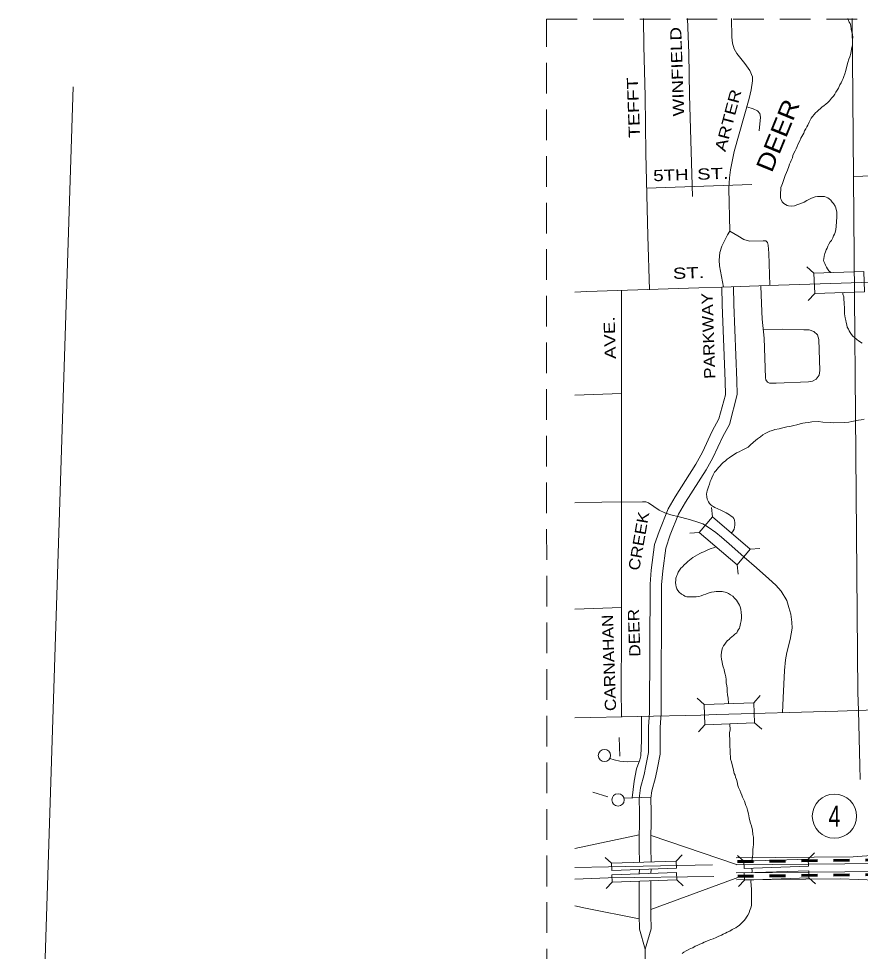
# Model space of a CAD drawing. Extents: x 33535.1 to 33560, y -5910.4 to -5897.8.
# Drawn here: x 33535.14 to 33540.41, y -5905.21 to -5899.37 of the extents above; entities that cross this region are included whole.
import ezdxf
from ezdxf.enums import TextEntityAlignment as Align

# ---------------------------------------------------------------- set-up
doc = ezdxf.new("R2010")
doc.units = 0
doc.header["$LTSCALE"] = 0.032
doc.linetypes.add('LONG_DASHED', pattern=[7.5, 6, -1.5])
doc.linetypes.add('SHORT_DASHED', pattern=[2.7, 1.5, -1.2])
for name, color, linetype, lineweight in [('1', 7, 'Continuous', 13), ('10', 7, 'Continuous', 13), ('15', 7, 'SHORT_DASHED', 60), ('19', 7, 'Continuous', 13), ('4', 7, 'LONG_DASHED', 13), ('60', 7, 'Continuous', 13)]:
    doc.layers.add(name, color=color, linetype=linetype, lineweight=lineweight)

msp = doc.modelspace()

# ---------------------------------------------------------------- linework, layer by layer
at = {"layer": '1'}
msp.add_lwpolyline([(33535.482, -5899.799), (33535.14, -5910.447), (33550.726, -5909.948)], dxfattribs=at)
at = {"layer": '10'}
for p, q in [((33540.361, -5904.619), (33539.629, -5904.626)), ((33542.003, -5904.648), (33539.63, -5904.67)), ((33542.004, -5904.697), (33539.63, -5904.719)), ((33540.283, -5904.757), (33539.631, -5904.763))]:
    msp.add_line(p, q, dxfattribs=at)
for points in [[(33540.361, -5904.619), (33540.559, -5904.604), (33541.278, -5904.596)], [(33541.208, -5904.768), (33540.615, -5904.77), (33540.283, -5904.757)]]:
    msp.add_lwpolyline(points, dxfattribs=at)
at = {"layer": '15'}
for points in [[(33539.638, -5904.649), (33542, -5904.621), (33542.514, -5904.607), (33543.224, -5904.534), (33543.738, -5904.464), (33544.669, -5904.284), (33545.475, -5904.159), (33545.767, -5904.131), (33546.489, -5904.075), (33546.836, -5904.067), (33547.233, -5904.074), (33547.969, -5904.122), (33548.357, -5904.173), (33549.788, -5904.423), (33550.406, -5904.536)], [(33539.639, -5904.741), (33542.002, -5904.713), (33542.52, -5904.699), (33543.234, -5904.625), (33543.753, -5904.555), (33544.367, -5904.446), (33545.486, -5904.25), (33545.774, -5904.222), (33546.495, -5904.167), (33546.811, -5904.153), (33547.338, -5904.191), (33547.768, -5904.246), (33548.352, -5904.358), (33549.311, -5904.622), (33550.36, -5904.813)]]:
    msp.add_lwpolyline(points, dxfattribs=at)
at = {"layer": '19'}
msp.add_circle((33540.24418, -5904.36463), 0.13819, dxfattribs=at)
at = {"layer": '4'}
msp.add_lwpolyline([(33541.477, -5908.291), (33538.447, -5908.308), (33538.442, -5899.376), (33543.001, -5899.372), (33543.034, -5900.934), (33544.385, -5900.893), (33544.386, -5900.937), (33545.379, -5900.881), (33545.423, -5902.165)], dxfattribs=at)
at = {"layer": '60'}
for p, q in [((33539.052, -5899.544), (33539.05, -5899.372)), ((33539.334, -5899.59), (33539.325, -5899.372)), ((33539.6, -5899.372), (33539.603, -5899.488)), ((33540.39, -5903.591), (33540.356, -5899.372)), ((33539.061, -5899.857), (33539.052, -5899.544)), ((33539.338, -5899.851), (33539.334, -5899.59)), ((33539.065, -5900.216), (33539.061, -5899.857)), ((33539.347, -5900.203), (33539.338, -5899.851)), ((33539.711, -5899.872), (33539.618, -5900.203)), ((33539.065, -5900.216), (33539.077, -5900.732)), ((33539.347, -5900.203), (33539.357, -5900.485)), ((33540.366, -5900.36), (33540.982, -5900.337)), ((33539.069, -5900.434), (33539.728, -5900.411)), ((33539.077, -5900.732), (33539.088, -5901.07)), ((33539.833, -5900.84), (33539.84, -5901.041)), ((33540.116, -5900.966), (33540.072, -5900.926)), ((33539.395, -5901.058), (33538.696, -5901.081)), ((33539.54, -5901.053), (33539.395, -5901.058)), ((33539.83, -5901.042), (33539.54, -5901.053)), ((33539.541, -5901.164), (33539.54, -5901.053)), ((33539.614, -5901.161), (33539.613, -5901.05)), ((33540.287, -5901.027), (33539.83, -5901.042)), ((33540.655, -5901.016), (33540.287, -5901.027)), ((33538.696, -5901.081), (33538.62, -5901.084)), ((33538.913, -5901.416), (33538.912, -5901.075)), ((33540.081, -5901.137), (33540.121, -5901.093)), ((33539.561, -5901.641), (33539.541, -5901.164)), ((33539.633, -5901.638), (33539.614, -5901.161)), ((33539.562, -5901.728), (33539.561, -5901.641)), ((33539.635, -5901.725), (33539.633, -5901.638)), ((33538.62, -5901.729), (33538.912, -5901.718)), ((33539.522, -5901.878), (33539.562, -5901.728)), ((33539.587, -5901.912), (33539.635, -5901.725)), ((33539.48, -5901.955), (33539.522, -5901.878)), ((33539.546, -5901.988), (33539.587, -5901.912)), ((33539.419, -5902.086), (33539.48, -5901.955)), ((33539.484, -5902.121), (33539.546, -5901.988)), ((33539.419, -5902.086), (33539.377, -5902.161)), ((33538.913, -5902.137), (33538.913, -5902.689)), ((33539.377, -5902.161), (33539.248, -5902.365)), ((33539.484, -5902.121), (33539.441, -5902.196)), ((33539.441, -5902.196), (33539.313, -5902.4)), ((33538.62, -5902.403), (33538.79, -5902.398)), ((33539.248, -5902.365), (33539.205, -5902.441)), ((33539.313, -5902.4), (33539.269, -5902.475)), ((33539.205, -5902.441), (33539.148, -5902.582)), ((33539.475, -5902.432), (33539.481, -5902.491)), ((33539.269, -5902.475), (33539.217, -5902.604)), ((33539.119, -5902.664), (33539.148, -5902.582)), ((33539.189, -5902.686), (33539.217, -5902.604)), ((33539.398, -5902.588), (33539.34, -5902.594)), ((33539.119, -5902.664), (33539.098, -5902.825)), ((33539.189, -5902.686), (33539.17, -5902.829)), ((33539.777, -5902.688), (33539.718, -5902.694)), ((33539.636, -5902.791), (33539.642, -5902.85)), ((33539.091, -5902.912), (33539.098, -5902.825)), ((33539.163, -5902.916), (33539.17, -5902.829)), ((33539.091, -5902.912), (33539.088, -5903.717)), ((33539.161, -5903.721), (33539.163, -5902.916)), ((33538.62, -5903.068), (33538.912, -5903.059)), ((33538.912, -5903.245), (33538.911, -5903.566)), ((33538.911, -5903.566), (33538.912, -5903.745)), ((33539.429, -5903.665), (33539.385, -5903.626)), ((33539.741, -5903.655), (33539.78, -5903.61)), ((33538.62, -5903.75), (33539.408, -5903.733)), ((33539.037, -5903.891), (33539.037, -5903.741)), ((33539.088, -5903.717), (33539.082, -5903.804)), ((33539.161, -5903.721), (33539.155, -5903.807)), ((33539.408, -5903.733), (33539.508, -5903.729)), ((33539.081, -5903.966), (33539.082, -5903.804)), ((33539.154, -5903.977), (33539.155, -5903.807)), ((33539.394, -5903.837), (33539.434, -5903.792)), ((33539.59, -5903.787), (33539.592, -5903.826)), ((33539.79, -5903.821), (33539.745, -5903.781)), ((33538.898, -5903.873), (33538.902, -5903.989)), ((33539.065, -5904.05), (33539.081, -5903.966)), ((33539.137, -5904.063), (33539.154, -5903.977)), ((33538.947, -5904.024), (33539.022, -5904.022)), ((33539.03, -5904.188), (33539.054, -5904.104)), ((33539.054, -5904.104), (33539.065, -5904.05)), ((33539.125, -5904.122), (33539.137, -5904.063)), ((33540.403, -5904.048), (33540.406, -5904.136)), ((33539.101, -5904.206), (33539.125, -5904.122)), ((33538.732, -5904.214), (33538.827, -5904.243)), ((33539.023, -5904.254), (33539.03, -5904.188)), ((33539.096, -5904.251), (33539.101, -5904.206)), ((33538.927, -5904.251), (33539.096, -5904.245)), ((33539.024, -5904.341), (33539.023, -5904.254)), ((33539.097, -5904.338), (33539.096, -5904.251)), ((33539.097, -5904.338), (33539.096, -5904.56)), ((33539.024, -5904.341), (33539.023, -5904.562)), ((33538.62, -5904.568), (33539.023, -5904.482)), ((33539.097, -5904.486), (33539.631, -5904.667)), ((33539.024, -5904.654), (33539.023, -5904.562)), ((33539.097, -5904.652), (33539.096, -5904.56)), ((33538.81, -5904.623), (33538.849, -5904.66)), ((33539.254, -5904.646), (33539.292, -5904.607)), ((33539.678, -5904.647), (33539.638, -5904.61)), ((33540.119, -5904.594), (33540.081, -5904.633)), ((33538.62, -5904.686), (33538.83, -5904.681)), ((33538.83, -5904.681), (33539.482, -5904.669)), ((33539.728, -5904.643), (33539.728, -5904.646)), ((33538.829, -5904.751), (33539.489, -5904.743)), ((33539.024, -5904.699), (33539.023, -5904.726)), ((33539.097, -5904.697), (33539.096, -5904.724)), ((33539.662, -5904.74), (33539.096, -5904.95)), ((33538.62, -5904.759), (33538.829, -5904.751)), ((33538.816, -5904.817), (33538.854, -5904.777)), ((33539.023, -5904.771), (33539.023, -5904.985)), ((33539.096, -5904.769), (33539.096, -5904.983)), ((33539.258, -5904.763), (33539.298, -5904.801)), ((33539.682, -5904.765), (33539.644, -5904.805)), ((33540.125, -5904.789), (33540.085, -5904.751)), ((33539.024, -5905.072), (33539.023, -5904.985)), ((33539.097, -5905.07), (33539.096, -5904.983)), ((33539.024, -5905.072), (33539.06, -5905.197)), ((33539.097, -5905.07), (33539.06, -5905.197)), ((33539.059, -5905.469), (33539.06, -5905.197))]:
    msp.add_line(p, q, dxfattribs=at)
for points in [[(33540.328, -5899.372), (33540.33, -5899.378), (33540.337, -5899.393), (33540.343, -5899.403), (33540.347, -5899.417), (33540.349, -5899.438)], [(33539.711, -5899.872), (33539.723, -5899.817), (33539.732, -5899.761), (33539.731, -5899.736), (33539.715, -5899.696), (33539.684, -5899.653), (33539.634, -5899.591), (33539.618, -5899.561), (33539.607, -5899.525), (33539.603, -5899.488)], [(33540.349, -5899.438), (33540.354, -5899.456), (33540.358, -5899.47), (33540.36, -5899.491), (33540.358, -5899.503)], [(33540.358, -5899.503), (33540.358, -5899.536), (33540.351, -5899.563), (33540.346, -5899.59), (33540.341, -5899.61), (33540.335, -5899.625), (33540.328, -5899.646)], [(33540.328, -5899.646), (33540.322, -5899.67), (33540.315, -5899.697), (33540.309, -5899.718), (33540.304, -5899.735)], [(33540.304, -5899.735), (33540.299, -5899.746), (33540.293, -5899.76), (33540.287, -5899.773), (33540.279, -5899.787), (33540.269, -5899.808)], [(33540.269, -5899.808), (33540.262, -5899.819), (33540.254, -5899.832), (33540.246, -5899.844), (33540.238, -5899.857), (33540.226, -5899.87), (33540.214, -5899.886)], [(33540.214, -5899.886), (33540.203, -5899.896), (33540.191, -5899.907), (33540.18, -5899.916), (33540.166, -5899.927), (33540.136, -5899.954)], [(33539.774, -5900.075), (33539.781, -5899.989), (33539.778, -5899.966), (33539.763, -5899.95), (33539.736, -5899.936), (33539.697, -5899.924)], [(33540.136, -5899.954), (33540.126, -5899.962), (33540.117, -5899.971), (33540.108, -5899.984), (33540.099, -5899.995), (33540.093, -5900.007), (33540.086, -5900.021), (33540.077, -5900.038)], [(33540.077, -5900.038), (33540.072, -5900.049), (33540.065, -5900.061), (33540.057, -5900.074), (33540.052, -5900.089), (33540.04, -5900.109)], [(33540.04, -5900.109), (33540.035, -5900.12), (33540.027, -5900.136), (33540.018, -5900.155), (33540.011, -5900.173), (33540.005, -5900.186)], [(33540.005, -5900.186), (33539.998, -5900.199), (33539.991, -5900.215), (33539.984, -5900.229), (33539.981, -5900.243), (33539.974, -5900.259)], [(33539.584, -5900.436), (33539.588, -5900.369), (33539.595, -5900.319), (33539.618, -5900.203)], [(33539.974, -5900.259), (33539.97, -5900.271), (33539.964, -5900.284), (33539.96, -5900.298), (33539.951, -5900.32)], [(33539.951, -5900.32), (33539.945, -5900.336), (33539.937, -5900.354), (33539.932, -5900.367), (33539.926, -5900.386), (33539.919, -5900.403)], [(33539.919, -5900.403), (33539.916, -5900.414), (33539.91, -5900.428), (33539.909, -5900.443), (33539.906, -5900.462)], [(33539.584, -5900.436), (33539.59, -5900.702), (33539.575, -5900.725), (33539.554, -5900.768), (33539.539, -5900.797), (33539.528, -5900.837), (33539.524, -5900.883), (33539.525, -5900.919), (33539.55, -5901.053)], [(33539.906, -5900.462), (33539.906, -5900.481), (33539.907, -5900.495), (33539.911, -5900.505), (33539.917, -5900.519), (33539.928, -5900.529), (33539.938, -5900.536), (33539.949, -5900.542), (33539.957, -5900.544), (33539.978, -5900.545), (33539.994, -5900.543)], [(33539.994, -5900.543), (33540.009, -5900.538), (33540.022, -5900.534), (33540.039, -5900.527), (33540.055, -5900.52), (33540.072, -5900.51)], [(33540.072, -5900.51), (33540.085, -5900.504), (33540.097, -5900.497), (33540.111, -5900.492), (33540.123, -5900.487), (33540.138, -5900.486), (33540.168, -5900.485)], [(33540.168, -5900.485), (33540.182, -5900.486), (33540.193, -5900.49), (33540.203, -5900.494), (33540.212, -5900.501), (33540.221, -5900.509), (33540.231, -5900.52), (33540.239, -5900.529), (33540.248, -5900.545)], [(33540.248, -5900.545), (33540.253, -5900.556), (33540.256, -5900.566), (33540.259, -5900.582), (33540.26, -5900.614)], [(33540.26, -5900.614), (33540.258, -5900.642), (33540.255, -5900.674)], [(33539.833, -5900.84), (33539.83, -5900.791), (33539.826, -5900.773), (33539.816, -5900.762), (33539.798, -5900.763), (33539.714, -5900.766), (33539.677, -5900.754), (33539.64, -5900.732), (33539.59, -5900.702)], [(33540.255, -5900.674), (33540.253, -5900.692), (33540.249, -5900.711), (33540.245, -5900.721), (33540.239, -5900.732), (33540.234, -5900.744), (33540.226, -5900.76)], [(33540.226, -5900.76), (33540.218, -5900.77), (33540.209, -5900.783), (33540.203, -5900.797), (33540.198, -5900.808), (33540.193, -5900.819), (33540.189, -5900.831)], [(33540.189, -5900.831), (33540.185, -5900.842), (33540.181, -5900.859), (33540.178, -5900.875), (33540.176, -5900.884), (33540.178, -5900.892), (33540.185, -5900.905)], [(33540.185, -5900.905), (33540.189, -5900.916), (33540.195, -5900.927), (33540.202, -5900.939), (33540.21, -5900.951), (33540.221, -5900.962)], [(33539.804, -5901.372), (33539.793, -5901.253), (33539.788, -5901.155), (33539.784, -5901.044)], [(33540.296, -5901.087), (33540.297, -5901.097), (33540.303, -5901.113)], [(33540.303, -5901.113), (33540.304, -5901.13), (33540.306, -5901.15), (33540.307, -5901.19)], [(33540.307, -5901.19), (33540.308, -5901.22), (33540.311, -5901.244), (33540.315, -5901.262)], [(33540.315, -5901.262), (33540.318, -5901.275), (33540.321, -5901.289), (33540.325, -5901.303), (33540.332, -5901.316), (33540.337, -5901.327), (33540.343, -5901.336)], [(33540.053, -5901.32), (33539.917, -5901.315), (33539.8, -5901.319)], [(33540.083, -5901.645), (33540.108, -5901.642), (33540.13, -5901.628), (33540.149, -5901.604), (33540.153, -5901.575), (33540.146, -5901.38), (33540.139, -5901.352), (33540.115, -5901.331), (33540.086, -5901.321), (33540.053, -5901.32)], [(33540.343, -5901.336), (33540.351, -5901.349), (33540.36, -5901.359), (33540.371, -5901.369), (33540.384, -5901.381), (33540.395, -5901.388), (33540.417, -5901.403)], [(33538.913, -5902.137), (33538.912, -5901.946), (33538.912, -5901.715), (33538.913, -5901.416)], [(33539.804, -5901.372), (33539.813, -5901.62), (33539.815, -5901.633), (33539.826, -5901.647), (33539.839, -5901.654), (33539.879, -5901.653), (33540.083, -5901.645)], [(33540.43, -5901.88), (33540.412, -5901.883), (33540.395, -5901.886), (33540.374, -5901.89), (33540.354, -5901.894), (33540.334, -5901.899)], [(33539.965, -5901.926), (33539.947, -5901.928), (33539.922, -5901.934), (33539.899, -5901.939), (33539.872, -5901.945)], [(33540.061, -5901.903), (33540.047, -5901.905), (33540.029, -5901.908), (33540.009, -5901.915), (33539.99, -5901.92), (33539.965, -5901.926)], [(33540.24, -5901.902), (33540.218, -5901.9), (33540.171, -5901.898), (33540.145, -5901.895), (33540.104, -5901.897), (33540.082, -5901.901), (33540.061, -5901.903)], [(33540.334, -5901.899), (33540.31, -5901.9), (33540.24, -5901.902)], [(33539.782, -5901.989), (33539.763, -5902.003), (33539.738, -5902.023), (33539.717, -5902.042), (33539.704, -5902.054), (33539.687, -5902.064)], [(33539.872, -5901.945), (33539.856, -5901.95), (33539.84, -5901.955), (33539.824, -5901.962), (33539.81, -5901.969), (33539.796, -5901.977), (33539.782, -5901.989)], [(33539.6, -5902.112), (33539.586, -5902.121), (33539.574, -5902.13), (33539.562, -5902.141), (33539.548, -5902.151), (33539.519, -5902.181)], [(33539.687, -5902.064), (33539.675, -5902.069), (33539.663, -5902.075), (33539.649, -5902.084), (33539.632, -5902.091), (33539.618, -5902.1), (33539.6, -5902.112)], [(33539.519, -5902.181), (33539.511, -5902.192), (33539.502, -5902.202), (33539.494, -5902.212), (33539.486, -5902.228), (33539.478, -5902.246)], [(33539.478, -5902.246), (33539.473, -5902.257), (33539.467, -5902.27), (33539.462, -5902.286), (33539.457, -5902.304), (33539.449, -5902.327)], [(33539.449, -5902.327), (33539.446, -5902.337), (33539.444, -5902.348), (33539.445, -5902.366), (33539.448, -5902.381), (33539.456, -5902.397), (33539.462, -5902.408)], [(33538.79, -5902.398), (33539.044, -5902.396), (33539.065, -5902.397), (33539.082, -5902.404), (33539.148, -5902.449)], [(33539.462, -5902.408), (33539.474, -5902.417), (33539.486, -5902.426), (33539.497, -5902.432), (33539.515, -5902.441), (33539.534, -5902.45), (33539.555, -5902.46)], [(33539.603, -5902.675), (33539.538, -5902.618), (33539.502, -5902.588), (33539.455, -5902.556), (33539.421, -5902.535), (33539.377, -5902.519), (33539.33, -5902.505), (33539.272, -5902.491), (33539.22, -5902.478), (33539.184, -5902.465), (33539.148, -5902.449)], [(33539.555, -5902.46), (33539.567, -5902.465), (33539.577, -5902.471), (33539.588, -5902.478), (33539.599, -5902.487), (33539.608, -5902.493), (33539.615, -5902.502), (33539.619, -5902.512), (33539.622, -5902.528)], [(33539.622, -5902.528), (33539.622, -5902.544), (33539.62, -5902.555), (33539.616, -5902.567), (33539.61, -5902.578), (33539.601, -5902.594)], [(33538.913, -5902.689), (33538.912, -5902.942), (33538.912, -5903.245)], [(33539.504, -5902.678), (33539.488, -5902.685), (33539.473, -5902.69), (33539.456, -5902.696), (33539.428, -5902.709)], [(33539.603, -5902.675), (33539.68, -5902.743), (33539.756, -5902.811), (33539.833, -5902.878), (33539.878, -5902.918), (33539.911, -5902.957), (33539.946, -5903.015)], [(33539.428, -5902.709), (33539.415, -5902.714), (33539.402, -5902.72), (33539.387, -5902.728), (33539.374, -5902.736), (33539.359, -5902.746), (33539.338, -5902.762)], [(33539.338, -5902.762), (33539.327, -5902.771), (33539.316, -5902.781), (33539.305, -5902.791), (33539.294, -5902.803), (33539.284, -5902.813), (33539.276, -5902.825), (33539.267, -5902.837), (33539.262, -5902.849)], [(33539.262, -5902.849), (33539.258, -5902.859), (33539.252, -5902.874), (33539.251, -5902.887), (33539.25, -5902.902), (33539.251, -5902.917), (33539.254, -5902.929), (33539.258, -5902.941), (33539.265, -5902.951), (33539.272, -5902.962), (33539.288, -5902.975)], [(33539.288, -5902.975), (33539.299, -5902.982), (33539.309, -5902.988), (33539.321, -5902.992), (33539.34, -5902.992), (33539.38, -5902.991)], [(33539.38, -5902.991), (33539.396, -5902.989), (33539.411, -5902.985), (33539.426, -5902.979), (33539.44, -5902.974), (33539.454, -5902.968), (33539.476, -5902.962)], [(33539.476, -5902.962), (33539.491, -5902.96), (33539.504, -5902.958), (33539.521, -5902.958), (33539.541, -5902.959), (33539.569, -5902.965)], [(33539.569, -5902.965), (33539.581, -5902.971), (33539.595, -5902.979), (33539.609, -5902.988), (33539.62, -5902.999), (33539.632, -5903.013), (33539.645, -5903.034)], [(33539.645, -5903.034), (33539.651, -5903.043), (33539.654, -5903.055), (33539.658, -5903.068), (33539.661, -5903.09)], [(33539.946, -5903.015), (33539.96, -5903.059), (33539.971, -5903.1), (33539.977, -5903.15), (33539.979, -5903.188), (33539.968, -5903.258), (33539.947, -5903.34)], [(33539.661, -5903.09), (33539.662, -5903.108), (33539.662, -5903.123), (33539.66, -5903.142), (33539.657, -5903.158), (33539.653, -5903.179)], [(33539.653, -5903.179), (33539.65, -5903.187), (33539.644, -5903.197), (33539.638, -5903.206), (33539.633, -5903.216), (33539.622, -5903.226), (33539.612, -5903.234), (33539.593, -5903.251)], [(33539.593, -5903.251), (33539.585, -5903.259), (33539.575, -5903.266), (33539.567, -5903.276), (33539.558, -5903.287), (33539.55, -5903.299), (33539.544, -5903.31), (33539.539, -5903.326)], [(33539.539, -5903.326), (33539.537, -5903.341), (33539.535, -5903.354), (33539.535, -5903.366), (33539.538, -5903.381), (33539.542, -5903.401)], [(33539.947, -5903.34), (33539.938, -5903.385), (33539.931, -5903.452), (33539.923, -5903.623), (33539.92, -5903.717)], [(33539.542, -5903.401), (33539.545, -5903.415), (33539.549, -5903.43), (33539.554, -5903.446), (33539.556, -5903.461), (33539.561, -5903.475)], [(33539.561, -5903.475), (33539.564, -5903.493), (33539.566, -5903.51), (33539.568, -5903.531), (33539.571, -5903.548)], [(33539.571, -5903.548), (33539.573, -5903.564), (33539.573, -5903.585), (33539.576, -5903.605), (33539.579, -5903.626), (33539.581, -5903.66)], [(33540.403, -5904.048), (33540.394, -5903.704), (33540.39, -5903.591)], [(33539.508, -5903.729), (33540.265, -5903.707), (33540.796, -5903.689)], [(33539.592, -5903.826), (33539.588, -5903.841), (33539.589, -5903.901), (33539.592, -5903.976)], [(33539.037, -5903.891), (33539.033, -5903.987), (33539.026, -5904.012), (33539.006, -5904.069), (33538.991, -5904.146), (33538.978, -5904.25)], [(33539.592, -5903.976), (33539.594, -5903.989), (33539.595, -5904.007), (33539.6, -5904.025), (33539.604, -5904.043), (33539.608, -5904.058), (33539.613, -5904.076), (33539.618, -5904.098)], [(33538.947, -5904.024), (33538.901, -5904.02), (33538.866, -5904.012), (33538.84, -5904.004)], [(33539.618, -5904.098), (33539.623, -5904.109), (33539.625, -5904.121), (33539.631, -5904.135), (33539.635, -5904.15), (33539.641, -5904.172)], [(33539.641, -5904.172), (33539.645, -5904.185), (33539.652, -5904.201), (33539.658, -5904.218), (33539.664, -5904.233), (33539.67, -5904.246), (33539.676, -5904.258), (33539.681, -5904.271), (33539.69, -5904.298)], [(33539.69, -5904.298), (33539.696, -5904.311), (33539.701, -5904.328), (33539.707, -5904.351), (33539.71, -5904.375)], [(33539.71, -5904.375), (33539.716, -5904.394), (33539.719, -5904.408), (33539.725, -5904.426), (33539.731, -5904.453)], [(33539.731, -5904.453), (33539.733, -5904.479), (33539.737, -5904.497), (33539.739, -5904.526)], [(33539.739, -5904.526), (33539.739, -5904.544), (33539.735, -5904.556), (33539.733, -5904.575), (33539.733, -5904.602)], [(33539.733, -5904.602), (33539.732, -5904.619), (33539.728, -5904.643)], [(33539.728, -5904.691), (33539.729, -5904.709), (33539.728, -5904.719)], [(33539.723, -5904.764), (33539.722, -5904.772), (33539.725, -5904.824)], [(33539.725, -5904.824), (33539.725, -5904.865), (33539.726, -5904.893), (33539.726, -5904.923), (33539.722, -5904.939), (33539.714, -5904.96)], [(33538.62, -5904.926), (33538.686, -5904.94), (33539.023, -5905.008)], [(33539.714, -5904.96), (33539.71, -5904.97), (33539.702, -5904.985), (33539.695, -5904.997), (33539.688, -5905.007), (33539.68, -5905.017), (33539.672, -5905.027), (33539.657, -5905.041)], [(33539.574, -5905.091), (33539.563, -5905.098), (33539.549, -5905.103), (33539.537, -5905.11), (33539.521, -5905.117), (33539.505, -5905.125), (33539.486, -5905.132)], [(33539.657, -5905.041), (33539.648, -5905.05), (33539.638, -5905.056), (33539.627, -5905.063), (33539.616, -5905.069), (33539.605, -5905.075), (33539.589, -5905.084), (33539.574, -5905.091)], [(33539.486, -5905.132), (33539.472, -5905.136), (33539.461, -5905.14), (33539.445, -5905.148), (33539.43, -5905.154), (33539.418, -5905.16), (33539.402, -5905.167), (33539.385, -5905.174)], [(33539.385, -5905.174), (33539.373, -5905.179), (33539.358, -5905.188), (33539.343, -5905.194), (33539.33, -5905.201), (33539.316, -5905.208), (33539.303, -5905.216), (33539.291, -5905.225)]]:
    msp.add_lwpolyline(points, dxfattribs=at)
for points in [[(33540.116, -5900.966), (33540.428, -5900.955), (33540.433, -5901.082), (33540.121, -5901.093)], [(33539.636, -5902.791), (33539.398, -5902.588), (33539.481, -5902.491), (33539.718, -5902.694)], [(33539.429, -5903.665), (33539.741, -5903.655), (33539.745, -5903.781), (33539.434, -5903.792)], [(33538.849, -5904.66), (33538.851, -5904.705), (33539.256, -5904.691), (33539.254, -5904.646)], [(33539.678, -5904.647), (33540.081, -5904.633), (33540.083, -5904.678), (33539.679, -5904.692)], [(33538.852, -5904.732), (33538.854, -5904.777), (33539.258, -5904.763), (33539.257, -5904.718)], [(33539.68, -5904.72), (33540.084, -5904.706), (33540.085, -5904.751), (33539.682, -5904.765)]]:
    msp.add_lwpolyline(points, close=True, dxfattribs=at)
for centre in [(33538.80545, -5903.985), (33538.89022, -5904.26321)]:
    msp.add_circle(centre, 0.03847, dxfattribs=at)

# ---------------------------------------------------------------- texts
at = {"layer": '19', "width": 0.75}
msp.add_text('4', height=0.133, dxfattribs=at).set_placement((33540.2445, -5904.431), align=Align.CENTER)
at = {"layer": '60'}
for s, height, rotation, width, p in [('WINFIELD', 0.07, 92, 1.25, (33539.29518, -5899.70272)), ('TEFFT', 0.07, 92, 1.3, (33539.02151, -5899.92822)), ('ARTER', 0.06999, 75.163, 1.25, (33539.61274, -5900.01746)), ('DEER', 0.11, 67.803, 1.15, (33539.94123, -5900.12378)), ('ST.', 0.07, 2, 1.35, (33539.48478, -5900.37762)), ('5TH', 0.07, 2, 1.25, (33539.22228, -5900.38611)), ('ST.', 0.07, 2, 1.35, (33539.33278, -5900.99862)), ('PARKWAY', 0.07, 92, 1.15, (33539.4906, -5901.35672)), ('AVE.', 0.07, 92, 1.25, (33538.87331, -5901.36872)), ('CREEK', 0.07, 80.062, 1.15, (33539.05449, -5902.64854)), ('CARNAHAN', 0.07, 92, 1.15, (33538.86841, -5903.40372)), ('DEER', 0.07, 92, 1.15, (33539.02582, -5903.21572))]:
    msp.add_text(s, height=height, rotation=rotation, dxfattribs=dict(at, width=width)).set_placement(p, align=Align.CENTER)

doc.saveas('drawing.dxf')
